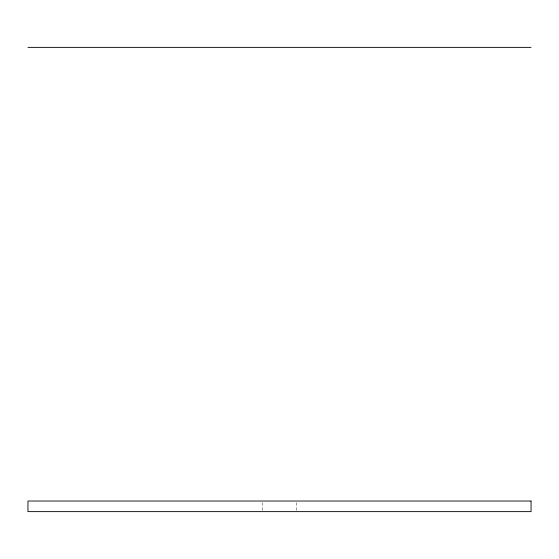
<?xml version="1.0" encoding="UTF-8"?>
<svg xmlns="http://www.w3.org/2000/svg" width="559" height="559" viewBox="0 0 559 559"><rect width="100%" height="100%" fill="white"/><g stroke="black" fill="none" stroke-linecap="round" stroke-linejoin="round"><path stroke-width="0.42" stroke-dasharray="2.79 2.1" d="M296.326 502.66L296.326 511.625M262.674 502.66L262.674 510.807"/><path stroke-width="0.84" d="M27.95 47.375L531.05 47.375M531.05 501.025L27.95 501.025L27.95 511.625L531.05 511.625L531.05 501.025"/></g></svg>
